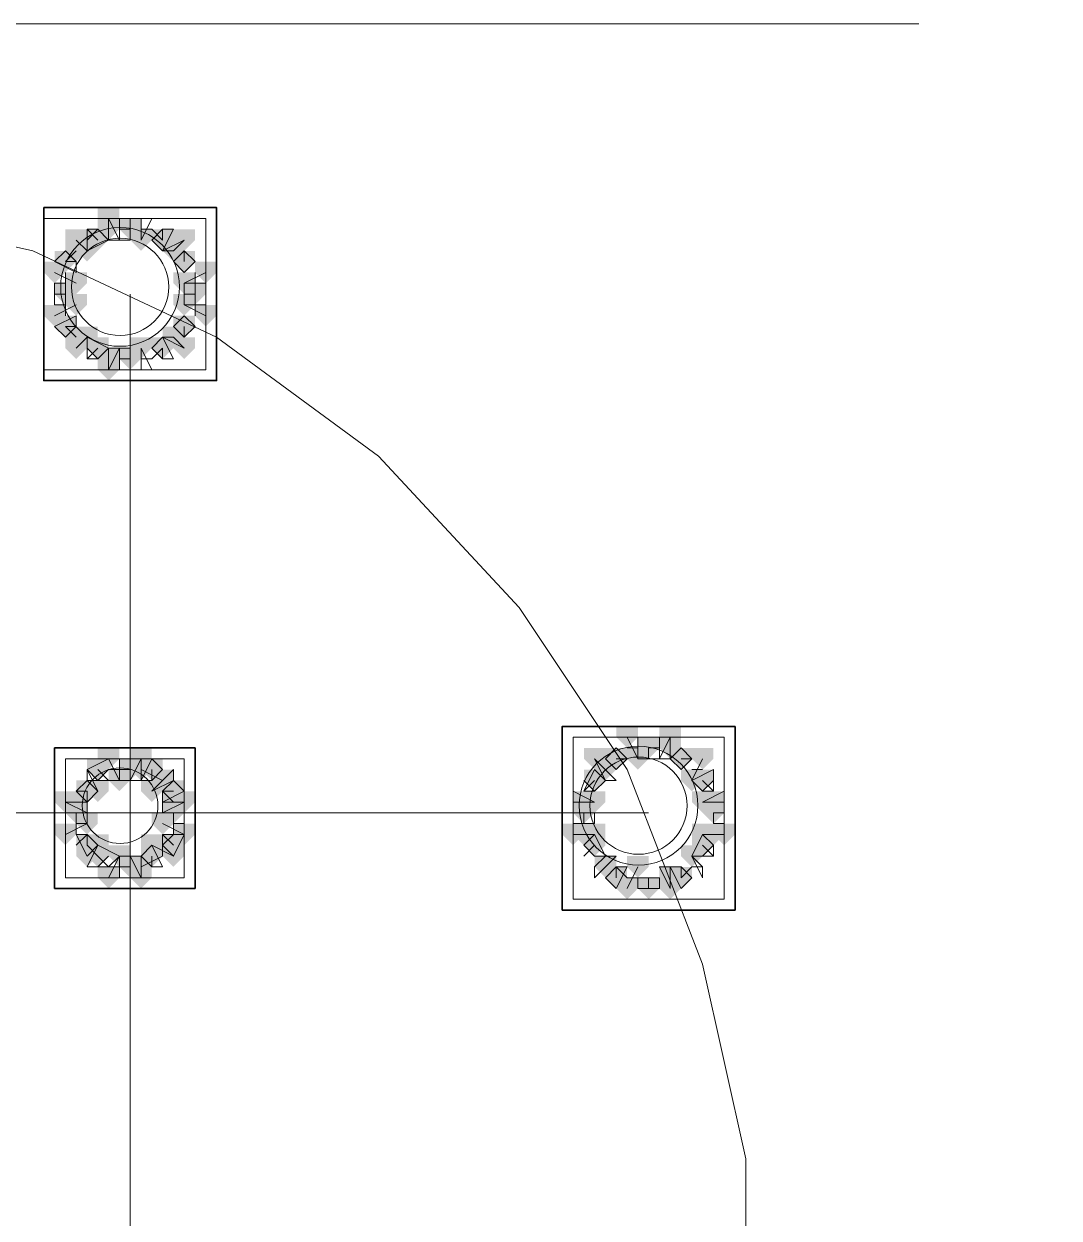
# Model space of a CAD drawing. Header units: millimetres. Extents: x 2315 to 4619, y 1334 to 1897.
# Drawn here: x 3963.94 to 3969.79, y 1554.92 to 1561.67 of the extents above; entities that cross this region are included whole.
import ezdxf

# ---------------------------------------------------------------- set-up
doc = ezdxf.new("R2010")
doc.units = ezdxf.units.MM
doc.linetypes.add('PDF_IMPORT', pattern=[1, 0.8, -0.2])
for name, color, linetype, true_color in [('PDF_10', 7, 'Continuous', 0x00b85c), ('PDF_AXIS', 7, 'Continuous', 0x00b85c), ('PDF_柱构件', 7, 'Continuous', 0x00b85c), ('PDF_转运站初步方案', 7, 'Continuous', 0x00b85c)]:
    doc.layers.add(name, color=color, linetype=linetype, true_color=true_color)
doc.layers.add('PDF_中心线层', color=1, linetype='Continuous')
doc.layers.add('PDF_粗实线层', color=7, linetype='Continuous')

msp = doc.modelspace()

# ---------------------------------------------------------------- hatches: boundary and pattern name
at = {"layer": 'PDF_10', "transparency": 33554559}
for points in [[(3964.5409, 1560.5703), (3964.4798, 1560.5703), (3964.4798, 1560.5093), (3964.5409, 1560.4482), (3964.602, 1560.5093), (3964.602, 1560.5703)], [(3964.5409, 1560.5703), (3964.4798, 1560.5703), (3964.4798, 1560.5093), (3964.5409, 1560.4482), (3964.602, 1560.5093), (3964.602, 1560.5703)], [(3964.3577, 1560.5093), (3964.2966, 1560.5093), (3964.2966, 1560.4482), (3964.3577, 1560.3871), (3964.4187, 1560.4482), (3964.4187, 1560.5093)], [(3964.3577, 1560.5093), (3964.2966, 1560.5093), (3964.2966, 1560.4482), (3964.3577, 1560.3871), (3964.4187, 1560.4482), (3964.4187, 1560.5093)], [(3964.7242, 1560.5093), (3964.6631, 1560.5093), (3964.6631, 1560.4482), (3964.7242, 1560.3871), (3964.7852, 1560.4482), (3964.7852, 1560.5093)], [(3964.7242, 1560.5093), (3964.6631, 1560.5093), (3964.6631, 1560.4482), (3964.7242, 1560.3871), (3964.7852, 1560.4482), (3964.7852, 1560.5093)], [(3964.1744, 1560.3871), (3964.1133, 1560.3871), (3964.1133, 1560.326), (3964.1744, 1560.2649), (3964.2355, 1560.326), (3964.2355, 1560.3871)], [(3964.1744, 1560.3871), (3964.1133, 1560.3871), (3964.1133, 1560.326), (3964.1744, 1560.2649), (3964.2355, 1560.326), (3964.2355, 1560.3871)], [(3964.8463, 1560.3871), (3964.7852, 1560.3871), (3964.7852, 1560.326), (3964.8463, 1560.2649), (3964.9074, 1560.326), (3964.9074, 1560.3871)], [(3964.8463, 1560.3871), (3964.7852, 1560.3871), (3964.7852, 1560.326), (3964.8463, 1560.2649), (3964.9074, 1560.326), (3964.9074, 1560.3871)], [(3964.8463, 1560.3871), (3964.7852, 1560.3871), (3964.7852, 1560.326), (3964.8463, 1560.2649), (3964.9074, 1560.326), (3964.9074, 1560.3871)], [(3964.1744, 1560.2039), (3964.1133, 1560.2039), (3964.1133, 1560.1428), (3964.1744, 1560.0817), (3964.2355, 1560.1428), (3964.2355, 1560.2039)], [(3964.1744, 1560.2039), (3964.1133, 1560.2039), (3964.1133, 1560.1428), (3964.1744, 1560.0817), (3964.2355, 1560.1428), (3964.2355, 1560.2039)], [(3964.9074, 1560.2039), (3964.8463, 1560.2039), (3964.8463, 1560.1428), (3964.9074, 1560.0817), (3964.9685, 1560.1428), (3964.9685, 1560.2039)], [(3964.9074, 1560.2039), (3964.8463, 1560.2039), (3964.8463, 1560.1428), (3964.9074, 1560.0817), (3964.9685, 1560.1428), (3964.9685, 1560.2039)], [(3964.1744, 1560.0206), (3964.1133, 1560.0206), (3964.1133, 1559.9595), (3964.1744, 1559.8985), (3964.2355, 1559.9595), (3964.2355, 1560.0206)], [(3964.1744, 1560.0206), (3964.1133, 1560.0206), (3964.1133, 1559.9595), (3964.1744, 1559.8985), (3964.2355, 1559.9595), (3964.2355, 1560.0206)], [(3964.8463, 1560.0206), (3964.7852, 1560.0206), (3964.7852, 1559.9595), (3964.8463, 1559.8985), (3964.9074, 1559.9595), (3964.9074, 1560.0206)], [(3964.8463, 1560.0206), (3964.7852, 1560.0206), (3964.7852, 1559.9595), (3964.8463, 1559.8985), (3964.9074, 1559.9595), (3964.9074, 1560.0206)], [(3964.8463, 1560.0206), (3964.7852, 1560.0206), (3964.7852, 1559.9595), (3964.8463, 1559.8985), (3964.9074, 1559.9595), (3964.9074, 1560.0206)], [(3964.3577, 1559.8985), (3964.2966, 1559.8985), (3964.2966, 1559.8374), (3964.3577, 1559.7763), (3964.4187, 1559.8374), (3964.4187, 1559.8985)], [(3964.3577, 1559.8985), (3964.2966, 1559.8985), (3964.2966, 1559.8374), (3964.3577, 1559.7763), (3964.4187, 1559.8374), (3964.4187, 1559.8985)], [(3964.7242, 1559.8985), (3964.6631, 1559.8985), (3964.6631, 1559.8374), (3964.7242, 1559.7763), (3964.7852, 1559.8374), (3964.7852, 1559.8985)], [(3964.7242, 1559.8985), (3964.6631, 1559.8985), (3964.6631, 1559.8374), (3964.7242, 1559.7763), (3964.7852, 1559.8374), (3964.7852, 1559.8985)], [(3964.5409, 1559.8374), (3964.4798, 1559.8374), (3964.4798, 1559.7763), (3964.5409, 1559.7152), (3964.602, 1559.7763), (3964.602, 1559.8374)], [(3964.5409, 1559.8374), (3964.4798, 1559.8374), (3964.4798, 1559.7763), (3964.5409, 1559.7152), (3964.602, 1559.7763), (3964.602, 1559.8374)], [(3967.2896, 1557.5774), (3967.2285, 1557.5774), (3967.2285, 1557.5163), (3967.2896, 1557.4552), (3967.3506, 1557.5163), (3967.3506, 1557.5774)], [(3967.2896, 1557.5774), (3967.2285, 1557.5774), (3967.2285, 1557.5163), (3967.2896, 1557.4552), (3967.3506, 1557.5163), (3967.3506, 1557.5774)], [(3967.2896, 1557.5774), (3967.2285, 1557.5774), (3967.2285, 1557.5163), (3967.2896, 1557.4552), (3967.3506, 1557.5163), (3967.3506, 1557.5774)], [(3967.4728, 1557.6385), (3967.4117, 1557.6385), (3967.4117, 1557.5774), (3967.4728, 1557.5163), (3967.5339, 1557.5774), (3967.5339, 1557.6385)], [(3967.4728, 1557.6385), (3967.4117, 1557.6385), (3967.4117, 1557.5774), (3967.4728, 1557.5163), (3967.5339, 1557.5774), (3967.5339, 1557.6385)], [(3967.656, 1557.5774), (3967.595, 1557.5774), (3967.595, 1557.5163), (3967.656, 1557.4552), (3967.7171, 1557.5163), (3967.7171, 1557.5774)], [(3967.656, 1557.5774), (3967.595, 1557.5774), (3967.595, 1557.5163), (3967.656, 1557.4552), (3967.7171, 1557.5163), (3967.7171, 1557.5774)], [(3967.656, 1557.5774), (3967.595, 1557.5774), (3967.595, 1557.5163), (3967.656, 1557.4552), (3967.7171, 1557.5163), (3967.7171, 1557.5774)], [(3964.3577, 1557.5163), (3964.2966, 1557.5163), (3964.2966, 1557.4552), (3964.3577, 1557.3941), (3964.4187, 1557.4552), (3964.4187, 1557.5163)], [(3964.3577, 1557.5163), (3964.2966, 1557.5163), (3964.2966, 1557.4552), (3964.3577, 1557.3941), (3964.4187, 1557.4552), (3964.4187, 1557.5163)], [(3964.5409, 1557.5163), (3964.4798, 1557.5163), (3964.4798, 1557.4552), (3964.5409, 1557.3941), (3964.602, 1557.4552), (3964.602, 1557.5163)], [(3964.5409, 1557.5163), (3964.4798, 1557.5163), (3964.4798, 1557.4552), (3964.5409, 1557.3941), (3964.602, 1557.4552), (3964.602, 1557.5163)], [(3964.6631, 1557.5163), (3964.602, 1557.5163), (3964.602, 1557.4552), (3964.6631, 1557.3941), (3964.7242, 1557.4552), (3964.7242, 1557.5163)], [(3964.6631, 1557.5163), (3964.602, 1557.5163), (3964.602, 1557.4552), (3964.6631, 1557.3941), (3964.7242, 1557.4552), (3964.7242, 1557.5163)], [(3967.1674, 1557.4552), (3967.1063, 1557.4552), (3967.1063, 1557.3941), (3967.1674, 1557.333), (3967.2285, 1557.3941), (3967.2285, 1557.4552)], [(3967.1674, 1557.4552), (3967.1063, 1557.4552), (3967.1063, 1557.3941), (3967.1674, 1557.333), (3967.2285, 1557.3941), (3967.2285, 1557.4552)], [(3967.7782, 1557.4552), (3967.7171, 1557.4552), (3967.7171, 1557.3941), (3967.7782, 1557.333), (3967.8393, 1557.3941), (3967.8393, 1557.4552)], [(3967.7782, 1557.4552), (3967.7171, 1557.4552), (3967.7171, 1557.3941), (3967.7782, 1557.333), (3967.8393, 1557.3941), (3967.8393, 1557.4552)], [(3964.2966, 1557.3941), (3964.2355, 1557.3941), (3964.2355, 1557.333), (3964.2966, 1557.272), (3964.3577, 1557.333), (3964.3577, 1557.3941)], [(3964.2966, 1557.3941), (3964.2355, 1557.3941), (3964.2355, 1557.333), (3964.2966, 1557.272), (3964.3577, 1557.333), (3964.3577, 1557.3941)], [(3964.7852, 1557.3941), (3964.7242, 1557.3941), (3964.7242, 1557.333), (3964.7852, 1557.272), (3964.8463, 1557.333), (3964.8463, 1557.3941)], [(3964.7852, 1557.3941), (3964.7242, 1557.3941), (3964.7242, 1557.333), (3964.7852, 1557.272), (3964.8463, 1557.333), (3964.8463, 1557.3941)], [(3964.2355, 1557.272), (3964.1744, 1557.272), (3964.1744, 1557.2109), (3964.2355, 1557.1498), (3964.2966, 1557.2109), (3964.2966, 1557.272)], [(3964.2355, 1557.272), (3964.1744, 1557.272), (3964.1744, 1557.2109), (3964.2355, 1557.1498), (3964.2966, 1557.2109), (3964.2966, 1557.272)], [(3964.7852, 1557.272), (3964.7242, 1557.272), (3964.7242, 1557.2109), (3964.7852, 1557.1498), (3964.8463, 1557.2109), (3964.8463, 1557.272)], [(3964.7852, 1557.272), (3964.7242, 1557.272), (3964.7242, 1557.2109), (3964.7852, 1557.1498), (3964.8463, 1557.2109), (3964.8463, 1557.272)], [(3967.1063, 1557.272), (3967.0452, 1557.272), (3967.0452, 1557.2109), (3967.1063, 1557.1498), (3967.1674, 1557.2109), (3967.1674, 1557.272)], [(3967.1063, 1557.272), (3967.0452, 1557.272), (3967.0452, 1557.2109), (3967.1063, 1557.1498), (3967.1674, 1557.2109), (3967.1674, 1557.272)], [(3967.1063, 1557.272), (3967.0452, 1557.272), (3967.0452, 1557.2109), (3967.1063, 1557.1498), (3967.1674, 1557.2109), (3967.1674, 1557.272)], [(3967.8393, 1557.272), (3967.7782, 1557.272), (3967.7782, 1557.2109), (3967.8393, 1557.1498), (3967.9004, 1557.2109), (3967.9004, 1557.272)], [(3967.8393, 1557.272), (3967.7782, 1557.272), (3967.7782, 1557.2109), (3967.8393, 1557.1498), (3967.9004, 1557.2109), (3967.9004, 1557.272)], [(3964.2966, 1557.0887), (3964.2355, 1557.0887), (3964.2355, 1557.0276), (3964.2966, 1556.9666), (3964.3577, 1557.0276), (3964.3577, 1557.0887)], [(3964.2966, 1557.0887), (3964.2355, 1557.0887), (3964.2355, 1557.0276), (3964.2966, 1556.9666), (3964.3577, 1557.0276), (3964.3577, 1557.0887)], [(3964.7852, 1557.0887), (3964.7242, 1557.0887), (3964.7242, 1557.0276), (3964.7852, 1556.9666), (3964.8463, 1557.0276), (3964.8463, 1557.0887)], [(3964.7852, 1557.0887), (3964.7242, 1557.0887), (3964.7242, 1557.0276), (3964.7852, 1556.9666), (3964.8463, 1557.0276), (3964.8463, 1557.0887)], [(3967.1674, 1557.0887), (3967.1063, 1557.0887), (3967.1063, 1557.0276), (3967.1674, 1556.9666), (3967.2285, 1557.0276), (3967.2285, 1557.0887)], [(3967.1674, 1557.0887), (3967.1063, 1557.0887), (3967.1063, 1557.0276), (3967.1674, 1556.9666), (3967.2285, 1557.0276), (3967.2285, 1557.0887)], [(3967.7782, 1557.0887), (3967.7171, 1557.0887), (3967.7171, 1557.0276), (3967.7782, 1556.9666), (3967.8393, 1557.0276), (3967.8393, 1557.0887)], [(3967.7782, 1557.0887), (3967.7171, 1557.0887), (3967.7171, 1557.0276), (3967.7782, 1556.9666), (3967.8393, 1557.0276), (3967.8393, 1557.0887)], [(3964.3577, 1557.0276), (3964.2966, 1557.0276), (3964.2966, 1556.9666), (3964.3577, 1556.9055), (3964.4187, 1556.9666), (3964.4187, 1557.0276)], [(3964.3577, 1557.0276), (3964.2966, 1557.0276), (3964.2966, 1556.9666), (3964.3577, 1556.9055), (3964.4187, 1556.9666), (3964.4187, 1557.0276)], [(3964.5409, 1556.9666), (3964.4798, 1556.9666), (3964.4798, 1556.9055), (3964.5409, 1556.8444), (3964.602, 1556.9055), (3964.602, 1556.9666)], [(3964.5409, 1556.9666), (3964.4798, 1556.9666), (3964.4798, 1556.9055), (3964.5409, 1556.8444), (3964.602, 1556.9055), (3964.602, 1556.9666)], [(3964.6631, 1557.0276), (3964.602, 1557.0276), (3964.602, 1556.9666), (3964.6631, 1556.9055), (3964.7242, 1556.9666), (3964.7242, 1557.0276)], [(3964.6631, 1557.0276), (3964.602, 1557.0276), (3964.602, 1556.9666), (3964.6631, 1556.9055), (3964.7242, 1556.9666), (3964.7242, 1557.0276)], [(3967.2896, 1556.9055), (3967.2285, 1556.9055), (3967.2285, 1556.8444), (3967.2896, 1556.7833), (3967.3506, 1556.8444), (3967.3506, 1556.9055)], [(3967.2896, 1556.9055), (3967.2285, 1556.9055), (3967.2285, 1556.8444), (3967.2896, 1556.7833), (3967.3506, 1556.8444), (3967.3506, 1556.9055)], [(3967.656, 1556.9055), (3967.595, 1556.9055), (3967.595, 1556.8444), (3967.656, 1556.7833), (3967.7171, 1556.8444), (3967.7171, 1556.9055)], [(3967.656, 1556.9055), (3967.595, 1556.9055), (3967.595, 1556.8444), (3967.656, 1556.7833), (3967.7171, 1556.8444), (3967.7171, 1556.9055)], [(3967.4728, 1556.8444), (3967.4117, 1556.8444), (3967.4117, 1556.7833), (3967.4728, 1556.7222), (3967.5339, 1556.7833), (3967.5339, 1556.8444)], [(3967.4728, 1556.8444), (3967.4117, 1556.8444), (3967.4117, 1556.7833), (3967.4728, 1556.7222), (3967.5339, 1556.7833), (3967.5339, 1556.8444)]]:
    msp.add_hatch(color=6, dxfattribs=at).paths.add_polyline_path(points)
at = {"layer": 'PDF_柱构件', "transparency": 33554559}
for points in [[(3964.4187, 1560.6314), (3964.3577, 1560.6314), (3964.3577, 1560.5703), (3964.4187, 1560.5093), (3964.4798, 1560.5703), (3964.4798, 1560.6314)], [(3964.4187, 1560.5703), (3964.3577, 1560.5703), (3964.3577, 1560.5093), (3964.4187, 1560.4482), (3964.4798, 1560.5093), (3964.4798, 1560.5703)], [(3964.2355, 1560.5093), (3964.1744, 1560.5093), (3964.1744, 1560.4482), (3964.2355, 1560.3871), (3964.2966, 1560.4482), (3964.2966, 1560.5093)], [(3964.602, 1560.5093), (3964.5409, 1560.5093), (3964.5409, 1560.4482), (3964.602, 1560.3871), (3964.6631, 1560.4482), (3964.6631, 1560.5093)], [(3964.8463, 1560.5093), (3964.7852, 1560.5093), (3964.7852, 1560.4482), (3964.8463, 1560.3871), (3964.9074, 1560.4482), (3964.9074, 1560.5093)], [(3964.2355, 1560.4482), (3964.1744, 1560.4482), (3964.1744, 1560.3871), (3964.2355, 1560.326), (3964.2966, 1560.3871), (3964.2966, 1560.4482)], [(3964.2966, 1560.4482), (3964.2355, 1560.4482), (3964.2355, 1560.3871), (3964.2966, 1560.326), (3964.3577, 1560.3871), (3964.3577, 1560.4482)], [(3964.7852, 1560.4482), (3964.7242, 1560.4482), (3964.7242, 1560.3871), (3964.7852, 1560.326), (3964.8463, 1560.3871), (3964.8463, 1560.4482)], [(3964.1133, 1560.326), (3964.0523, 1560.326), (3964.0523, 1560.2649), (3964.1133, 1560.2039), (3964.1744, 1560.2649), (3964.1744, 1560.326)], [(3964.9685, 1560.326), (3964.9074, 1560.326), (3964.9074, 1560.2649), (3964.9685, 1560.2039), (3965.0296, 1560.2649), (3965.0296, 1560.326)], [(3964.2355, 1560.2649), (3964.1744, 1560.2649), (3964.1744, 1560.2039), (3964.2355, 1560.1428), (3964.2966, 1560.2039), (3964.2966, 1560.2649)], [(3964.8463, 1560.2649), (3964.7852, 1560.2649), (3964.7852, 1560.2039), (3964.8463, 1560.1428), (3964.9074, 1560.2039), (3964.9074, 1560.2649)], [(3964.2355, 1560.1428), (3964.1744, 1560.1428), (3964.1744, 1560.0817), (3964.2355, 1560.0206), (3964.2966, 1560.0817), (3964.2966, 1560.1428)], [(3964.8463, 1560.1428), (3964.7852, 1560.1428), (3964.7852, 1560.0817), (3964.8463, 1560.0206), (3964.9074, 1560.0817), (3964.9074, 1560.1428)], [(3964.1133, 1560.0817), (3964.0523, 1560.0817), (3964.0523, 1560.0206), (3964.1133, 1559.9595), (3964.1744, 1560.0206), (3964.1744, 1560.0817)], [(3964.9685, 1560.0817), (3964.9074, 1560.0817), (3964.9074, 1560.0206), (3964.9685, 1559.9595), (3965.0296, 1560.0206), (3965.0296, 1560.0817)], [(3964.2355, 1559.9595), (3964.1744, 1559.9595), (3964.1744, 1559.8985), (3964.2355, 1559.8374), (3964.2966, 1559.8985), (3964.2966, 1559.9595)], [(3964.2966, 1559.9595), (3964.2355, 1559.9595), (3964.2355, 1559.8985), (3964.2966, 1559.8374), (3964.3577, 1559.8985), (3964.3577, 1559.9595)], [(3964.7852, 1559.9595), (3964.7242, 1559.9595), (3964.7242, 1559.8985), (3964.7852, 1559.8374), (3964.8463, 1559.8985), (3964.8463, 1559.9595)], [(3964.2355, 1559.8985), (3964.1744, 1559.8985), (3964.1744, 1559.8374), (3964.2355, 1559.7763), (3964.2966, 1559.8374), (3964.2966, 1559.8985)], [(3964.602, 1559.8985), (3964.5409, 1559.8985), (3964.5409, 1559.8374), (3964.602, 1559.7763), (3964.6631, 1559.8374), (3964.6631, 1559.8985)], [(3964.8463, 1559.8985), (3964.7852, 1559.8985), (3964.7852, 1559.8374), (3964.8463, 1559.7763), (3964.9074, 1559.8374), (3964.9074, 1559.8985)], [(3964.4187, 1559.8374), (3964.3577, 1559.8374), (3964.3577, 1559.7763), (3964.4187, 1559.7152), (3964.4798, 1559.7763), (3964.4798, 1559.8374)], [(3964.4187, 1559.7763), (3964.3577, 1559.7763), (3964.3577, 1559.7152), (3964.4187, 1559.6541), (3964.4798, 1559.7152), (3964.4798, 1559.7763)], [(3967.3506, 1557.6995), (3967.2896, 1557.6995), (3967.2896, 1557.6385), (3967.3506, 1557.5774), (3967.4117, 1557.6385), (3967.4117, 1557.6995)], [(3967.595, 1557.6995), (3967.5339, 1557.6995), (3967.5339, 1557.6385), (3967.595, 1557.5774), (3967.656, 1557.6385), (3967.656, 1557.6995)], [(3964.4187, 1557.5774), (3964.3577, 1557.5774), (3964.3577, 1557.5163), (3964.4187, 1557.4552), (3964.4798, 1557.5163), (3964.4798, 1557.5774)], [(3964.602, 1557.5774), (3964.5409, 1557.5774), (3964.5409, 1557.5163), (3964.602, 1557.4552), (3964.6631, 1557.5163), (3964.6631, 1557.5774)], [(3967.1674, 1557.5774), (3967.1063, 1557.5774), (3967.1063, 1557.5163), (3967.1674, 1557.4552), (3967.2285, 1557.5163), (3967.2285, 1557.5774)], [(3967.4117, 1557.5774), (3967.3506, 1557.5774), (3967.3506, 1557.5163), (3967.4117, 1557.4552), (3967.4728, 1557.5163), (3967.4728, 1557.5774)], [(3967.595, 1557.6385), (3967.5339, 1557.6385), (3967.5339, 1557.5774), (3967.595, 1557.5163), (3967.656, 1557.5774), (3967.656, 1557.6385)], [(3967.7782, 1557.5774), (3967.7171, 1557.5774), (3967.7171, 1557.5163), (3967.7782, 1557.4552), (3967.8393, 1557.5163), (3967.8393, 1557.5774)], [(3964.602, 1557.5163), (3964.5409, 1557.5163), (3964.5409, 1557.4552), (3964.602, 1557.3941), (3964.6631, 1557.4552), (3964.6631, 1557.5163)], [(3967.2285, 1557.5163), (3967.1674, 1557.5163), (3967.1674, 1557.4552), (3967.2285, 1557.3941), (3967.2896, 1557.4552), (3967.2896, 1557.5163)], [(3964.4798, 1557.4552), (3964.4187, 1557.4552), (3964.4187, 1557.3941), (3964.4798, 1557.333), (3964.5409, 1557.3941), (3964.5409, 1557.4552)], [(3964.7242, 1557.4552), (3964.6631, 1557.4552), (3964.6631, 1557.3941), (3964.7242, 1557.333), (3964.7852, 1557.3941), (3964.7852, 1557.4552)], [(3967.7171, 1557.4552), (3967.656, 1557.4552), (3967.656, 1557.3941), (3967.7171, 1557.333), (3967.7782, 1557.3941), (3967.7782, 1557.4552)], [(3964.3577, 1557.3941), (3964.2966, 1557.3941), (3964.2966, 1557.333), (3964.3577, 1557.272), (3964.4187, 1557.333), (3964.4187, 1557.3941)], [(3964.6631, 1557.3941), (3964.602, 1557.3941), (3964.602, 1557.333), (3964.6631, 1557.272), (3964.7242, 1557.333), (3964.7242, 1557.3941)], [(3964.1744, 1557.333), (3964.1133, 1557.333), (3964.1133, 1557.272), (3964.1744, 1557.2109), (3964.2355, 1557.272), (3964.2355, 1557.333)], [(3964.2355, 1557.333), (3964.1744, 1557.333), (3964.1744, 1557.272), (3964.2355, 1557.2109), (3964.2966, 1557.272), (3964.2966, 1557.333)], [(3964.7852, 1557.333), (3964.7242, 1557.333), (3964.7242, 1557.272), (3964.7852, 1557.2109), (3964.8463, 1557.272), (3964.8463, 1557.333)], [(3964.8463, 1557.333), (3964.7852, 1557.333), (3964.7852, 1557.272), (3964.8463, 1557.2109), (3964.9074, 1557.272), (3964.9074, 1557.333)], [(3967.1063, 1557.333), (3967.0452, 1557.333), (3967.0452, 1557.272), (3967.1063, 1557.2109), (3967.1674, 1557.272), (3967.1674, 1557.333)], [(3967.1674, 1557.333), (3967.1063, 1557.333), (3967.1063, 1557.272), (3967.1674, 1557.2109), (3967.2285, 1557.272), (3967.2285, 1557.333)], [(3967.7782, 1557.333), (3967.7171, 1557.333), (3967.7171, 1557.272), (3967.7782, 1557.2109), (3967.8393, 1557.272), (3967.8393, 1557.333)], [(3967.8393, 1557.333), (3967.7782, 1557.333), (3967.7782, 1557.272), (3967.8393, 1557.2109), (3967.9004, 1557.272), (3967.9004, 1557.333)], [(3964.2966, 1557.2109), (3964.2355, 1557.2109), (3964.2355, 1557.1498), (3964.2966, 1557.0887), (3964.3577, 1557.1498), (3964.3577, 1557.2109)], [(3964.7242, 1557.2109), (3964.6631, 1557.2109), (3964.6631, 1557.1498), (3964.7242, 1557.0887), (3964.7852, 1557.1498), (3964.7852, 1557.2109)], [(3964.1744, 1557.1498), (3964.1133, 1557.1498), (3964.1133, 1557.0887), (3964.1744, 1557.0276), (3964.2355, 1557.0887), (3964.2355, 1557.1498)], [(3964.8463, 1557.1498), (3964.7852, 1557.1498), (3964.7852, 1557.0887), (3964.8463, 1557.0276), (3964.9074, 1557.0887), (3964.9074, 1557.1498)], [(3967.0452, 1557.1498), (3966.9842, 1557.1498), (3966.9842, 1557.0887), (3967.0452, 1557.0276), (3967.1063, 1557.0887), (3967.1063, 1557.1498)], [(3967.1063, 1557.1498), (3967.0452, 1557.1498), (3967.0452, 1557.0887), (3967.1063, 1557.0276), (3967.1674, 1557.0887), (3967.1674, 1557.1498)], [(3967.1674, 1557.1498), (3967.1063, 1557.1498), (3967.1063, 1557.0887), (3967.1674, 1557.0276), (3967.2285, 1557.0887), (3967.2285, 1557.1498)], [(3967.7782, 1557.1498), (3967.7171, 1557.1498), (3967.7171, 1557.0887), (3967.7782, 1557.0276), (3967.8393, 1557.0887), (3967.8393, 1557.1498)], [(3967.8393, 1557.1498), (3967.7782, 1557.1498), (3967.7782, 1557.0887), (3967.8393, 1557.0276), (3967.9004, 1557.0887), (3967.9004, 1557.1498)], [(3967.9004, 1557.1498), (3967.8393, 1557.1498), (3967.8393, 1557.0887), (3967.9004, 1557.0276), (3967.9615, 1557.0887), (3967.9615, 1557.1498)], [(3964.3577, 1557.0887), (3964.2966, 1557.0887), (3964.2966, 1557.0276), (3964.3577, 1556.9666), (3964.4187, 1557.0276), (3964.4187, 1557.0887)], [(3964.6631, 1557.0887), (3964.602, 1557.0887), (3964.602, 1557.0276), (3964.6631, 1556.9666), (3964.7242, 1557.0276), (3964.7242, 1557.0887)], [(3964.2966, 1557.0276), (3964.2355, 1557.0276), (3964.2355, 1556.9666), (3964.2966, 1556.9055), (3964.3577, 1556.9666), (3964.3577, 1557.0276)], [(3964.4798, 1557.0276), (3964.4187, 1557.0276), (3964.4187, 1556.9666), (3964.4798, 1556.9055), (3964.5409, 1556.9666), (3964.5409, 1557.0276)], [(3964.602, 1556.9666), (3964.5409, 1556.9666), (3964.5409, 1556.9055), (3964.602, 1556.8444), (3964.6631, 1556.9055), (3964.6631, 1556.9666)], [(3964.7852, 1557.0276), (3964.7242, 1557.0276), (3964.7242, 1556.9666), (3964.7852, 1556.9055), (3964.8463, 1556.9666), (3964.8463, 1557.0276)], [(3967.2285, 1556.9666), (3967.1674, 1556.9666), (3967.1674, 1556.9055), (3967.2285, 1556.8444), (3967.2896, 1556.9055), (3967.2896, 1556.9666)], [(3967.4117, 1556.9666), (3967.3506, 1556.9666), (3967.3506, 1556.9055), (3967.4117, 1556.8444), (3967.4728, 1556.9055), (3967.4728, 1556.9666)], [(3967.7171, 1557.0276), (3967.656, 1557.0276), (3967.656, 1556.9666), (3967.7171, 1556.9055), (3967.7782, 1556.9666), (3967.7782, 1557.0276)], [(3964.4187, 1556.9055), (3964.3577, 1556.9055), (3964.3577, 1556.8444), (3964.4187, 1556.7833), (3964.4798, 1556.8444), (3964.4798, 1556.9055)], [(3964.602, 1556.9055), (3964.5409, 1556.9055), (3964.5409, 1556.8444), (3964.602, 1556.7833), (3964.6631, 1556.8444), (3964.6631, 1556.9055)], [(3967.595, 1556.9055), (3967.5339, 1556.9055), (3967.5339, 1556.8444), (3967.595, 1556.7833), (3967.656, 1556.8444), (3967.656, 1556.9055)], [(3967.3506, 1556.8444), (3967.2896, 1556.8444), (3967.2896, 1556.7833), (3967.3506, 1556.7222), (3967.4117, 1556.7833), (3967.4117, 1556.8444)], [(3967.595, 1556.8444), (3967.5339, 1556.8444), (3967.5339, 1556.7833), (3967.595, 1556.7222), (3967.656, 1556.7833), (3967.656, 1556.8444)]]:
    msp.add_hatch(color=6, dxfattribs=at).paths.add_polyline_path(points)
at = {"layer": 'PDF_转运站初步方案', "transparency": 33554559}
for points in [[(3964.5409, 1560.5703), (3964.4798, 1560.5703), (3964.4798, 1560.5093), (3964.5409, 1560.4482), (3964.602, 1560.5093), (3964.602, 1560.5703)], [(3964.5409, 1560.5703), (3964.4798, 1560.5703), (3964.4798, 1560.5093), (3964.5409, 1560.4482), (3964.602, 1560.5093), (3964.602, 1560.5703)], [(3964.3577, 1560.5093), (3964.2966, 1560.5093), (3964.2966, 1560.4482), (3964.3577, 1560.3871), (3964.4187, 1560.4482), (3964.4187, 1560.5093)], [(3964.3577, 1560.5093), (3964.2966, 1560.5093), (3964.2966, 1560.4482), (3964.3577, 1560.3871), (3964.4187, 1560.4482), (3964.4187, 1560.5093)], [(3964.7242, 1560.5093), (3964.6631, 1560.5093), (3964.6631, 1560.4482), (3964.7242, 1560.3871), (3964.7852, 1560.4482), (3964.7852, 1560.5093)], [(3964.7242, 1560.5093), (3964.6631, 1560.5093), (3964.6631, 1560.4482), (3964.7242, 1560.3871), (3964.7852, 1560.4482), (3964.7852, 1560.5093)], [(3964.1744, 1560.3871), (3964.1133, 1560.3871), (3964.1133, 1560.326), (3964.1744, 1560.2649), (3964.2355, 1560.326), (3964.2355, 1560.3871)], [(3964.1744, 1560.3871), (3964.1133, 1560.3871), (3964.1133, 1560.326), (3964.1744, 1560.2649), (3964.2355, 1560.326), (3964.2355, 1560.3871)], [(3964.8463, 1560.3871), (3964.7852, 1560.3871), (3964.7852, 1560.326), (3964.8463, 1560.2649), (3964.9074, 1560.326), (3964.9074, 1560.3871)], [(3964.8463, 1560.3871), (3964.7852, 1560.3871), (3964.7852, 1560.326), (3964.8463, 1560.2649), (3964.9074, 1560.326), (3964.9074, 1560.3871)], [(3964.1744, 1560.2039), (3964.1133, 1560.2039), (3964.1133, 1560.1428), (3964.1744, 1560.0817), (3964.2355, 1560.1428), (3964.2355, 1560.2039)], [(3964.1744, 1560.2039), (3964.1133, 1560.2039), (3964.1133, 1560.1428), (3964.1744, 1560.0817), (3964.2355, 1560.1428), (3964.2355, 1560.2039)], [(3964.9074, 1560.2039), (3964.8463, 1560.2039), (3964.8463, 1560.1428), (3964.9074, 1560.0817), (3964.9685, 1560.1428), (3964.9685, 1560.2039)], [(3964.9074, 1560.2039), (3964.8463, 1560.2039), (3964.8463, 1560.1428), (3964.9074, 1560.0817), (3964.9685, 1560.1428), (3964.9685, 1560.2039)], [(3964.1744, 1560.0206), (3964.1133, 1560.0206), (3964.1133, 1559.9595), (3964.1744, 1559.8985), (3964.2355, 1559.9595), (3964.2355, 1560.0206)], [(3964.1744, 1560.0206), (3964.1133, 1560.0206), (3964.1133, 1559.9595), (3964.1744, 1559.8985), (3964.2355, 1559.9595), (3964.2355, 1560.0206)], [(3964.8463, 1560.0206), (3964.7852, 1560.0206), (3964.7852, 1559.9595), (3964.8463, 1559.8985), (3964.9074, 1559.9595), (3964.9074, 1560.0206)], [(3964.8463, 1560.0206), (3964.7852, 1560.0206), (3964.7852, 1559.9595), (3964.8463, 1559.8985), (3964.9074, 1559.9595), (3964.9074, 1560.0206)], [(3964.3577, 1559.8985), (3964.2966, 1559.8985), (3964.2966, 1559.8374), (3964.3577, 1559.7763), (3964.4187, 1559.8374), (3964.4187, 1559.8985)], [(3964.3577, 1559.8985), (3964.2966, 1559.8985), (3964.2966, 1559.8374), (3964.3577, 1559.7763), (3964.4187, 1559.8374), (3964.4187, 1559.8985)], [(3964.7242, 1559.8985), (3964.6631, 1559.8985), (3964.6631, 1559.8374), (3964.7242, 1559.7763), (3964.7852, 1559.8374), (3964.7852, 1559.8985)], [(3964.7242, 1559.8985), (3964.6631, 1559.8985), (3964.6631, 1559.8374), (3964.7242, 1559.7763), (3964.7852, 1559.8374), (3964.7852, 1559.8985)], [(3964.5409, 1559.8374), (3964.4798, 1559.8374), (3964.4798, 1559.7763), (3964.5409, 1559.7152), (3964.602, 1559.7763), (3964.602, 1559.8374)], [(3964.5409, 1559.8374), (3964.4798, 1559.8374), (3964.4798, 1559.7763), (3964.5409, 1559.7152), (3964.602, 1559.7763), (3964.602, 1559.8374)], [(3967.2896, 1557.5774), (3967.2285, 1557.5774), (3967.2285, 1557.5163), (3967.2896, 1557.4552), (3967.3506, 1557.5163), (3967.3506, 1557.5774)], [(3967.2896, 1557.5774), (3967.2285, 1557.5774), (3967.2285, 1557.5163), (3967.2896, 1557.4552), (3967.3506, 1557.5163), (3967.3506, 1557.5774)], [(3967.4728, 1557.6385), (3967.4117, 1557.6385), (3967.4117, 1557.5774), (3967.4728, 1557.5163), (3967.5339, 1557.5774), (3967.5339, 1557.6385)], [(3967.4728, 1557.6385), (3967.4117, 1557.6385), (3967.4117, 1557.5774), (3967.4728, 1557.5163), (3967.5339, 1557.5774), (3967.5339, 1557.6385)], [(3967.656, 1557.5774), (3967.595, 1557.5774), (3967.595, 1557.5163), (3967.656, 1557.4552), (3967.7171, 1557.5163), (3967.7171, 1557.5774)], [(3967.656, 1557.5774), (3967.595, 1557.5774), (3967.595, 1557.5163), (3967.656, 1557.4552), (3967.7171, 1557.5163), (3967.7171, 1557.5774)], [(3964.3577, 1557.5163), (3964.2966, 1557.5163), (3964.2966, 1557.4552), (3964.3577, 1557.3941), (3964.4187, 1557.4552), (3964.4187, 1557.5163)], [(3964.3577, 1557.5163), (3964.2966, 1557.5163), (3964.2966, 1557.4552), (3964.3577, 1557.3941), (3964.4187, 1557.4552), (3964.4187, 1557.5163)], [(3964.5409, 1557.5163), (3964.4798, 1557.5163), (3964.4798, 1557.4552), (3964.5409, 1557.3941), (3964.602, 1557.4552), (3964.602, 1557.5163)], [(3964.5409, 1557.5163), (3964.4798, 1557.5163), (3964.4798, 1557.4552), (3964.5409, 1557.3941), (3964.602, 1557.4552), (3964.602, 1557.5163)], [(3964.6631, 1557.5163), (3964.602, 1557.5163), (3964.602, 1557.4552), (3964.6631, 1557.3941), (3964.7242, 1557.4552), (3964.7242, 1557.5163)], [(3964.6631, 1557.5163), (3964.602, 1557.5163), (3964.602, 1557.4552), (3964.6631, 1557.3941), (3964.7242, 1557.4552), (3964.7242, 1557.5163)], [(3967.1674, 1557.4552), (3967.1063, 1557.4552), (3967.1063, 1557.3941), (3967.1674, 1557.333), (3967.2285, 1557.3941), (3967.2285, 1557.4552)], [(3967.1674, 1557.4552), (3967.1063, 1557.4552), (3967.1063, 1557.3941), (3967.1674, 1557.333), (3967.2285, 1557.3941), (3967.2285, 1557.4552)], [(3967.7782, 1557.4552), (3967.7171, 1557.4552), (3967.7171, 1557.3941), (3967.7782, 1557.333), (3967.8393, 1557.3941), (3967.8393, 1557.4552)], [(3967.7782, 1557.4552), (3967.7171, 1557.4552), (3967.7171, 1557.3941), (3967.7782, 1557.333), (3967.8393, 1557.3941), (3967.8393, 1557.4552)], [(3964.2966, 1557.3941), (3964.2355, 1557.3941), (3964.2355, 1557.333), (3964.2966, 1557.272), (3964.3577, 1557.333), (3964.3577, 1557.3941)], [(3964.2966, 1557.3941), (3964.2355, 1557.3941), (3964.2355, 1557.333), (3964.2966, 1557.272), (3964.3577, 1557.333), (3964.3577, 1557.3941)], [(3964.7852, 1557.3941), (3964.7242, 1557.3941), (3964.7242, 1557.333), (3964.7852, 1557.272), (3964.8463, 1557.333), (3964.8463, 1557.3941)], [(3964.7852, 1557.3941), (3964.7242, 1557.3941), (3964.7242, 1557.333), (3964.7852, 1557.272), (3964.8463, 1557.333), (3964.8463, 1557.3941)], [(3964.2355, 1557.272), (3964.1744, 1557.272), (3964.1744, 1557.2109), (3964.2355, 1557.1498), (3964.2966, 1557.2109), (3964.2966, 1557.272)], [(3964.2355, 1557.272), (3964.1744, 1557.272), (3964.1744, 1557.2109), (3964.2355, 1557.1498), (3964.2966, 1557.2109), (3964.2966, 1557.272)], [(3964.7852, 1557.272), (3964.7242, 1557.272), (3964.7242, 1557.2109), (3964.7852, 1557.1498), (3964.8463, 1557.2109), (3964.8463, 1557.272)], [(3964.7852, 1557.272), (3964.7242, 1557.272), (3964.7242, 1557.2109), (3964.7852, 1557.1498), (3964.8463, 1557.2109), (3964.8463, 1557.272)], [(3967.1063, 1557.272), (3967.0452, 1557.272), (3967.0452, 1557.2109), (3967.1063, 1557.1498), (3967.1674, 1557.2109), (3967.1674, 1557.272)], [(3967.1063, 1557.272), (3967.0452, 1557.272), (3967.0452, 1557.2109), (3967.1063, 1557.1498), (3967.1674, 1557.2109), (3967.1674, 1557.272)], [(3967.8393, 1557.272), (3967.7782, 1557.272), (3967.7782, 1557.2109), (3967.8393, 1557.1498), (3967.9004, 1557.2109), (3967.9004, 1557.272)], [(3967.8393, 1557.272), (3967.7782, 1557.272), (3967.7782, 1557.2109), (3967.8393, 1557.1498), (3967.9004, 1557.2109), (3967.9004, 1557.272)], [(3964.2966, 1557.0887), (3964.2355, 1557.0887), (3964.2355, 1557.0276), (3964.2966, 1556.9666), (3964.3577, 1557.0276), (3964.3577, 1557.0887)], [(3964.2966, 1557.0887), (3964.2355, 1557.0887), (3964.2355, 1557.0276), (3964.2966, 1556.9666), (3964.3577, 1557.0276), (3964.3577, 1557.0887)], [(3964.7852, 1557.0887), (3964.7242, 1557.0887), (3964.7242, 1557.0276), (3964.7852, 1556.9666), (3964.8463, 1557.0276), (3964.8463, 1557.0887)], [(3964.7852, 1557.0887), (3964.7242, 1557.0887), (3964.7242, 1557.0276), (3964.7852, 1556.9666), (3964.8463, 1557.0276), (3964.8463, 1557.0887)], [(3967.1674, 1557.0887), (3967.1063, 1557.0887), (3967.1063, 1557.0276), (3967.1674, 1556.9666), (3967.2285, 1557.0276), (3967.2285, 1557.0887)], [(3967.1674, 1557.0887), (3967.1063, 1557.0887), (3967.1063, 1557.0276), (3967.1674, 1556.9666), (3967.2285, 1557.0276), (3967.2285, 1557.0887)], [(3967.7782, 1557.0887), (3967.7171, 1557.0887), (3967.7171, 1557.0276), (3967.7782, 1556.9666), (3967.8393, 1557.0276), (3967.8393, 1557.0887)], [(3967.7782, 1557.0887), (3967.7171, 1557.0887), (3967.7171, 1557.0276), (3967.7782, 1556.9666), (3967.8393, 1557.0276), (3967.8393, 1557.0887)], [(3964.3577, 1557.0276), (3964.2966, 1557.0276), (3964.2966, 1556.9666), (3964.3577, 1556.9055), (3964.4187, 1556.9666), (3964.4187, 1557.0276)], [(3964.3577, 1557.0276), (3964.2966, 1557.0276), (3964.2966, 1556.9666), (3964.3577, 1556.9055), (3964.4187, 1556.9666), (3964.4187, 1557.0276)], [(3964.5409, 1556.9666), (3964.4798, 1556.9666), (3964.4798, 1556.9055), (3964.5409, 1556.8444), (3964.602, 1556.9055), (3964.602, 1556.9666)], [(3964.5409, 1556.9666), (3964.4798, 1556.9666), (3964.4798, 1556.9055), (3964.5409, 1556.8444), (3964.602, 1556.9055), (3964.602, 1556.9666)], [(3964.6631, 1557.0276), (3964.602, 1557.0276), (3964.602, 1556.9666), (3964.6631, 1556.9055), (3964.7242, 1556.9666), (3964.7242, 1557.0276)], [(3964.6631, 1557.0276), (3964.602, 1557.0276), (3964.602, 1556.9666), (3964.6631, 1556.9055), (3964.7242, 1556.9666), (3964.7242, 1557.0276)], [(3967.2896, 1556.9055), (3967.2285, 1556.9055), (3967.2285, 1556.8444), (3967.2896, 1556.7833), (3967.3506, 1556.8444), (3967.3506, 1556.9055)], [(3967.2896, 1556.9055), (3967.2285, 1556.9055), (3967.2285, 1556.8444), (3967.2896, 1556.7833), (3967.3506, 1556.8444), (3967.3506, 1556.9055)], [(3967.656, 1556.9055), (3967.595, 1556.9055), (3967.595, 1556.8444), (3967.656, 1556.7833), (3967.7171, 1556.8444), (3967.7171, 1556.9055)], [(3967.656, 1556.9055), (3967.595, 1556.9055), (3967.595, 1556.8444), (3967.656, 1556.7833), (3967.7171, 1556.8444), (3967.7171, 1556.9055)], [(3967.4728, 1556.8444), (3967.4117, 1556.8444), (3967.4117, 1556.7833), (3967.4728, 1556.7222), (3967.5339, 1556.7833), (3967.5339, 1556.8444)], [(3967.4728, 1556.8444), (3967.4117, 1556.8444), (3967.4117, 1556.7833), (3967.4728, 1556.7222), (3967.5339, 1556.7833), (3967.5339, 1556.8444)]]:
    msp.add_hatch(color=6, dxfattribs=at).paths.add_polyline_path(points)

# ---------------------------------------------------------------- linework, layer by layer
at = {"layer": 'PDF_10', "color": 6, "lineweight": 18}
for points in [[(3964.4798, 1560.5093), (3964.5409, 1560.5093), (3964.5409, 1560.5703)], [(3964.2966, 1560.4482), (3964.3577, 1560.5093)], [(3964.3577, 1560.4482), (3964.2966, 1560.5093)], [(3964.6631, 1560.5093), (3964.7242, 1560.4482), (3964.7242, 1560.5093)], [(3964.2355, 1560.326), (3964.1744, 1560.326), (3964.2355, 1560.3871)], [(3964.8463, 1560.3871), (3964.8463, 1560.326)], [(3964.1744, 1560.1428), (3964.1133, 1560.1428)], [(3964.1744, 1560.0817), (3964.1744, 1560.2039)], [(3964.8463, 1560.1428), (3964.9074, 1560.1428)], [(3964.9074, 1560.2039), (3964.9074, 1560.0817)], [(3964.2355, 1559.8985), (3964.1744, 1559.9595), (3964.2355, 1559.9595)], [(3964.8463, 1559.9595), (3964.8463, 1559.8985)], [(3964.3577, 1559.7763), (3964.2966, 1559.8374)], [(3964.3577, 1559.8374), (3964.2966, 1559.7763)], [(3964.7242, 1559.7763), (3964.7242, 1559.8374), (3964.6631, 1559.7763)], [(3964.5409, 1559.7152), (3964.5409, 1559.7763), (3964.4798, 1559.7763)], [(3967.5339, 1557.5774), (3967.4728, 1557.5774), (3967.4728, 1557.5163)], [(3964.5409, 1557.5163), (3964.5409, 1557.4552), (3964.4798, 1557.4552)], [(3967.3506, 1557.5163), (3967.2896, 1557.5163)], [(3967.7171, 1557.5163), (3967.656, 1557.5163)], [(3964.4187, 1557.4552), (3964.3577, 1557.3941)], [(3964.4187, 1557.3941), (3964.3577, 1557.4552)], [(3964.7242, 1557.3941), (3964.602, 1557.4552)], [(3964.6631, 1557.3941), (3964.6631, 1557.4552)], [(3967.1674, 1557.3941), (3967.1063, 1557.333)], [(3967.1674, 1557.333), (3967.1063, 1557.3941)], [(3967.8393, 1557.333), (3967.7782, 1557.3941)], [(3967.7782, 1557.333), (3967.8393, 1557.3941)], [(3964.2355, 1557.333), (3964.2966, 1557.333), (3964.2966, 1557.272)], [(3964.7852, 1557.272), (3964.7242, 1557.333), (3964.7852, 1557.333)], [(3964.2966, 1557.2109), (3964.2355, 1557.2109), (3964.2355, 1557.1498)], [(3964.7852, 1557.1498), (3964.7852, 1557.2109), (3964.8463, 1557.2109)], [(3967.1063, 1557.2109), (3967.1063, 1557.1498)], [(3967.8393, 1557.1498), (3967.8393, 1557.2109), (3967.9004, 1557.2109)], [(3964.2355, 1557.0276), (3964.2966, 1557.0887), (3964.2966, 1557.0276)], [(3964.7242, 1557.0276), (3964.7852, 1557.0887)], [(3964.7242, 1557.0887), (3964.7852, 1557.0276)], [(3964.3577, 1556.9666), (3964.4187, 1556.9055)], [(3964.4187, 1556.9666), (3964.3577, 1556.9055)], [(3964.4798, 1556.9055), (3964.5409, 1556.9055), (3964.5409, 1556.9666)], [(3964.602, 1556.9055), (3964.7242, 1556.9666)], [(3964.6631, 1556.9666), (3964.6631, 1556.9055)], [(3967.1063, 1557.0276), (3967.1674, 1556.9666)], [(3967.1674, 1557.0276), (3967.1063, 1556.9666)], [(3967.7782, 1556.9666), (3967.8393, 1557.0276)], [(3967.7782, 1557.0276), (3967.8393, 1556.9666)], [(3967.2896, 1556.8444), (3967.2896, 1556.9055), (3967.3506, 1556.8444)], [(3967.656, 1556.9055), (3967.656, 1556.8444), (3967.7171, 1556.9055)], [(3967.4728, 1556.8444), (3967.4728, 1556.7833), (3967.5339, 1556.7833)]]:
    msp.add_lwpolyline(points, dxfattribs=at)
at = {"layer": 'PDF_AXIS', "color": 6, "lineweight": 18}
for points in [[(3964.0523, 1560.5703), (3964.0523, 1559.7152), (3964.9685, 1559.7152), (3964.9685, 1560.5703)], [(3967.9004, 1557.6385), (3967.9004, 1556.7222), (3967.0452, 1556.7222), (3967.0452, 1557.6385)], [(3964.8463, 1557.5163), (3964.8463, 1556.8444), (3964.1744, 1556.8444), (3964.1744, 1557.5163)]]:
    msp.add_lwpolyline(points, close=True, dxfattribs=at)
at = {"layer": 'PDF_中心线层', "color": 5, "linetype": 'PDF_IMPORT', "lineweight": 18, "ltscale": 14.048656}
msp.add_lwpolyline([(3913.0495, 1534.672), (3983.0485, 1534.672), (3983.0485, 1561.6698), (3913.0495, 1561.6698), (3913.0495, 1534.672)], dxfattribs=at)
at = {"layer": 'PDF_中心线层', "color": 6, "lineweight": 18}
for points in [[(3968.0225, 1554.7066), (3968.0225, 1555.2563), (3967.7782, 1556.3557), (3967.3506, 1557.4552), (3966.7398, 1558.3714), (3965.9458, 1559.2266), (3965.0296, 1559.8985), (3963.9912, 1560.3871), (3962.8917, 1560.6314), (3961.7312, 1560.6925), (3960.6317, 1560.5093), (3959.5323, 1560.1428), (3958.9825, 1559.8374)], [(3964.5409, 1549.2093), (3964.5409, 1560.1428)], [(3967.4728, 1557.2109), (3956.6004, 1557.2109)]]:
    msp.add_lwpolyline(points, dxfattribs=at)
at = {"layer": 'PDF_柱构件', "color": 6, "lineweight": 18}
for points in [[(3964.4187, 1560.5703), (3964.4187, 1560.4482), (3964.4798, 1560.4482)], [(3964.4798, 1560.4482), (3964.5409, 1560.4482), (3964.5409, 1560.5703), (3964.4798, 1560.5703)], [(3964.602, 1560.5703), (3964.602, 1560.4482), (3964.6631, 1560.5703)], [(3964.2966, 1560.3871), (3964.4187, 1560.4482), (3964.3577, 1560.5093), (3964.2966, 1560.5093)], [(3964.6631, 1560.4482), (3964.7242, 1560.3871), (3964.7852, 1560.5093), (3964.7242, 1560.5093)], [(3964.2355, 1560.4482), (3964.2966, 1560.3871)], [(3964.8463, 1560.4482), (3964.7242, 1560.3871), (3964.7852, 1560.3871)], [(3964.2355, 1560.2649), (3964.2355, 1560.326), (3964.1744, 1560.3871), (3964.1133, 1560.326)], [(3964.7852, 1560.326), (3964.8463, 1560.2649), (3964.9074, 1560.326), (3964.8463, 1560.3871)], [(3964.1133, 1560.2649), (3964.2355, 1560.2039)], [(3964.9685, 1560.2649), (3964.8463, 1560.2039)], [(3964.1744, 1560.0817), (3964.1744, 1560.2039), (3964.1133, 1560.2039), (3964.1133, 1560.0817)], [(3964.8463, 1560.2039), (3964.8463, 1560.0817), (3964.9685, 1560.0817), (3964.9685, 1560.2039)], [(3964.1133, 1560.0206), (3964.2355, 1560.0817)], [(3964.9685, 1560.0206), (3964.8463, 1560.0817)], [(3964.2355, 1559.9595), (3964.2355, 1560.0206), (3964.1133, 1559.9595), (3964.1744, 1559.8985)], [(3964.8463, 1560.0206), (3964.7852, 1559.9595), (3964.8463, 1559.8985), (3964.9074, 1559.9595)], [(3964.2355, 1559.8374), (3964.2966, 1559.8985)], [(3964.4187, 1559.8374), (3964.2966, 1559.8985), (3964.2966, 1559.7763), (3964.3577, 1559.7763)], [(3964.7242, 1559.8985), (3964.6631, 1559.8374), (3964.7242, 1559.7763), (3964.7852, 1559.7763)], [(3964.8463, 1559.8374), (3964.7852, 1559.8985), (3964.7242, 1559.8985)], [(3964.4187, 1559.7152), (3964.4798, 1559.8374), (3964.4187, 1559.8374)], [(3964.5409, 1559.8374), (3964.4798, 1559.8374), (3964.4798, 1559.7152), (3964.5409, 1559.7152)], [(3964.6631, 1559.7152), (3964.602, 1559.8374), (3964.602, 1559.7152)], [(3967.3506, 1557.5163), (3967.2896, 1557.4552), (3967.2285, 1557.5163), (3967.2896, 1557.5774)], [(3967.3506, 1557.6385), (3967.4117, 1557.5163)], [(3967.5339, 1557.5163), (3967.4117, 1557.5163), (3967.4117, 1557.6385), (3967.5339, 1557.6385)], [(3967.595, 1557.6385), (3967.595, 1557.5163), (3967.5339, 1557.5163)], [(3967.656, 1557.4552), (3967.595, 1557.5163), (3967.656, 1557.5774), (3967.7171, 1557.5163)], [(3964.4798, 1557.3941), (3964.3577, 1557.3941), (3964.2966, 1557.4552), (3964.4187, 1557.5163)], [(3964.4187, 1557.5163), (3964.4798, 1557.3941)], [(3964.5409, 1557.3941), (3964.4798, 1557.3941), (3964.4798, 1557.5163), (3964.5409, 1557.5163)], [(3964.602, 1557.5163), (3964.602, 1557.3941), (3964.5409, 1557.3941)], [(3964.6631, 1557.3941), (3964.602, 1557.3941), (3964.6631, 1557.5163), (3964.7242, 1557.4552)], [(3967.1674, 1557.5163), (3967.2896, 1557.3941), (3967.2285, 1557.3941)], [(3967.7782, 1557.5163), (3967.7171, 1557.3941)], [(3964.2966, 1557.4552), (3964.3577, 1557.333), (3964.2966, 1557.3941)], [(3964.7852, 1557.3941), (3964.6631, 1557.333), (3964.7852, 1557.4552)], [(3967.2285, 1557.3941), (3967.1674, 1557.333), (3967.1063, 1557.333), (3967.1674, 1557.4552)], [(3967.7782, 1557.333), (3967.7171, 1557.3941), (3967.8393, 1557.4552), (3967.8393, 1557.333)], [(3964.3577, 1557.333), (3964.2966, 1557.272), (3964.2355, 1557.333), (3964.2966, 1557.3941)], [(3964.7242, 1557.272), (3964.7242, 1557.333), (3964.7852, 1557.3941), (3964.8463, 1557.333)], [(3967.0452, 1557.333), (3967.1674, 1557.272), (3967.0452, 1557.272)], [(3967.9004, 1557.272), (3967.7782, 1557.272), (3967.9004, 1557.333)], [(3964.1744, 1557.272), (3964.2966, 1557.272), (3964.2966, 1557.2109)], [(3964.8463, 1557.272), (3964.7242, 1557.2109), (3964.7242, 1557.272)], [(3964.2966, 1557.2109), (3964.2966, 1557.1498), (3964.2355, 1557.1498), (3964.2355, 1557.2109)], [(3964.7852, 1557.1498), (3964.7852, 1557.2109), (3964.8463, 1557.2109), (3964.8463, 1557.1498)], [(3967.1674, 1557.2109), (3967.1674, 1557.1498), (3967.0452, 1557.1498), (3967.0452, 1557.2109)], [(3967.8393, 1557.1498), (3967.8393, 1557.2109), (3967.9004, 1557.2109), (3967.9004, 1557.1498)], [(3964.1744, 1557.0887), (3964.2966, 1557.1498)], [(3964.8463, 1557.0887), (3964.7242, 1557.1498)], [(3964.2966, 1557.0887), (3964.3577, 1557.0276), (3964.2966, 1556.9666), (3964.2355, 1557.0887)], [(3964.7242, 1557.0276), (3964.7242, 1557.0887), (3964.8463, 1557.0887), (3964.7852, 1556.9666)], [(3967.0452, 1557.0887), (3967.1674, 1557.0887)], [(3967.1674, 1557.0887), (3967.2285, 1556.9666), (3967.1674, 1556.9666), (3967.1063, 1557.0276)], [(3967.7171, 1556.9666), (3967.7782, 1557.0887), (3967.8393, 1557.0276), (3967.8393, 1556.9666)], [(3967.9004, 1557.0887), (3967.7782, 1557.0887)], [(3964.2966, 1556.9666), (3964.3577, 1557.0276)], [(3964.3577, 1557.0276), (3964.4798, 1556.9666), (3964.4187, 1556.9055), (3964.2966, 1556.9055)], [(3964.4187, 1556.8444), (3964.4798, 1556.9666)], [(3964.4798, 1556.9666), (3964.5409, 1556.9666), (3964.5409, 1556.8444), (3964.4798, 1556.8444)], [(3964.602, 1556.8444), (3964.5409, 1556.9666), (3964.602, 1556.9666)], [(3964.602, 1556.9666), (3964.6631, 1557.0276), (3964.7242, 1556.9055), (3964.6631, 1556.9055)], [(3964.7852, 1556.9666), (3964.6631, 1557.0276)], [(3967.1674, 1556.9055), (3967.2285, 1556.9666), (3967.2896, 1556.9666), (3967.1674, 1556.8444)], [(3967.7782, 1556.8444), (3967.7171, 1556.9666), (3967.7782, 1556.9055)], [(3967.2896, 1556.9055), (3967.3506, 1556.9055), (3967.2896, 1556.7833), (3967.2285, 1556.8444)], [(3967.3506, 1556.7833), (3967.4117, 1556.9055)], [(3967.595, 1556.7833), (3967.5339, 1556.9055), (3967.595, 1556.9055)], [(3967.595, 1556.9055), (3967.656, 1556.9055), (3967.7171, 1556.8444), (3967.656, 1556.7833)], [(3967.4117, 1556.8444), (3967.5339, 1556.8444), (3967.5339, 1556.7833), (3967.4117, 1556.7833)]]:
    msp.add_lwpolyline(points, close=True, dxfattribs=at)
for points in [[(3964.602, 1560.5093), (3964.6631, 1560.5093)], [(3964.1744, 1560.2039), (3964.1744, 1560.2649)], [(3964.9074, 1560.2649), (3964.9074, 1560.2039)], [(3964.1744, 1560.0206), (3964.1744, 1560.0817)], [(3964.9074, 1560.0817), (3964.9074, 1560.0206)], [(3964.6631, 1559.7763), (3964.602, 1559.7763)], [(3967.4117, 1557.5774), (3967.3506, 1557.5774)], [(3964.4798, 1557.4552), (3964.4187, 1557.4552)], [(3967.7782, 1557.4552), (3967.7171, 1557.4552)], [(3964.3577, 1557.3941), (3964.2966, 1557.3941)], [(3964.2355, 1557.1498), (3964.2355, 1557.0887)], [(3964.7852, 1557.0887), (3964.7852, 1557.1498)], [(3964.2966, 1557.0276), (3964.3577, 1556.9666)], [(3964.7242, 1556.9666), (3964.7242, 1557.0276)], [(3964.4187, 1556.9055), (3964.4798, 1556.9055)], [(3967.7171, 1556.9055), (3967.7782, 1556.9055)], [(3967.3506, 1556.8444), (3967.4117, 1556.8444)]]:
    msp.add_lwpolyline(points, dxfattribs=at)
at = {"layer": 'PDF_粗实线层', "color": 6, "lineweight": 35}
for points in [[(3964.0523, 1560.6314), (3964.0523, 1559.6541), (3965.0296, 1559.6541), (3965.0296, 1560.6314)], [(3967.9615, 1557.6995), (3967.9615, 1556.6612), (3966.9842, 1556.6612), (3966.9842, 1557.6995)], [(3964.9074, 1557.5774), (3964.1133, 1557.5774), (3964.1133, 1556.7833), (3964.9074, 1556.7833)]]:
    msp.add_lwpolyline(points, close=True, dxfattribs=at)
at = {"layer": 'PDF_转运站初步方案', "color": 6, "lineweight": 18}
for centre, radius in [((3964.4836, 1560.1834), 0.3359), ((3964.4836, 1560.1834), 0.2749), ((3967.4156, 1557.2514), 0.3359), ((3967.4156, 1557.2514), 0.2749), ((3964.4836, 1557.2514), 0.2138), ((3964.4836, 1557.2514), 0.2138)]:
    msp.add_circle(centre, radius, dxfattribs=at)

doc.saveas('drawing.dxf')
